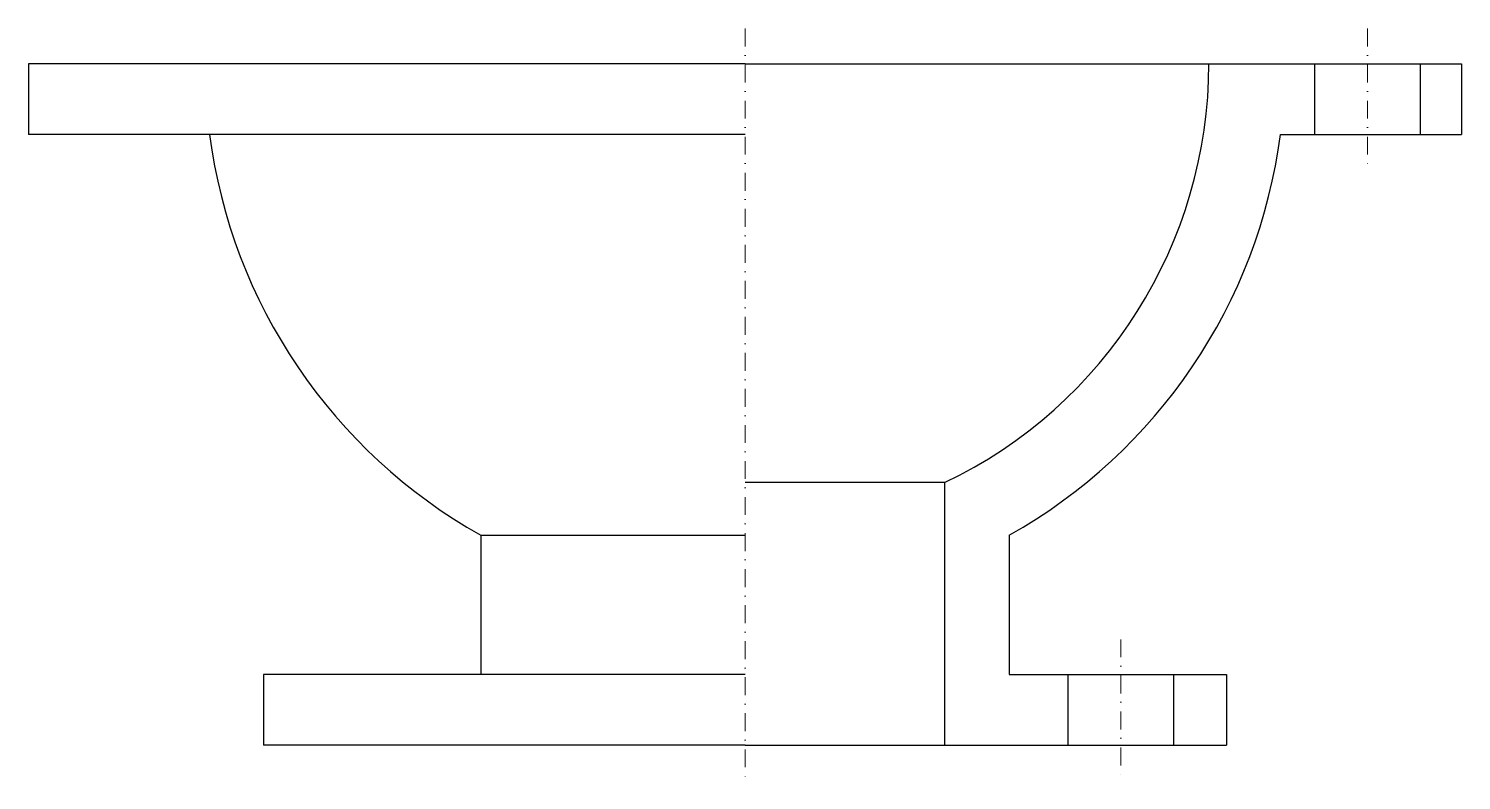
# Model space of a CAD drawing. Header units: millimetres. Extents: x 2534 to 17250, y -878 to 451.
# Drawn here: x 10551 to 11161, y -84 to 236 of the extents above; entities that cross this region are included whole.
import ezdxf

# ---------------------------------------------------------------- set-up
doc = ezdxf.new("R2010")
doc.units = ezdxf.units.MM
doc.header["$LTSCALE"] = 0.3
doc.linetypes.add('DASHDOTX2', pattern=[50.8, 25.4, -12.7, 0, -12.7])
doc.layers.add('Contorno', color=5, linetype='Continuous', lineweight=30)
doc.layers.add('Linha de Centro', color=46, linetype='DASHDOTX2', lineweight=9)

msp = doc.modelspace()

# ---------------------------------------------------------------- linework, layer by layer
at = {"layer": 'Contorno'}
for p, q in [((10855.995, 220.554), (10550.995, 220.554)), ((10550.995, 220.554), (10550.995, 190.554)), ((10855.995, 220.554), (11160.995, 220.554)), ((11098.495, 220.554), (11098.495, 190.554)), ((11143.495, 220.554), (11143.495, 190.554)), ((11160.995, 220.554), (11160.995, 190.554)), ((10855.995, 190.554), (10550.995, 190.554)), ((11084.03, 190.554), (11160.995, 190.554)), ((10940.995, 42.281), (10855.995, 42.281)), ((10940.995, 42.281), (10940.995, -69.446)), ((10743.495, 19.945), (10743.495, -39.446)), ((10743.495, 19.945), (10855.995, 19.945)), ((10968.495, 19.945), (10968.495, -39.446)), ((10855.995, -39.446), (10650.995, -39.446)), ((10650.995, -39.446), (10650.995, -69.446)), ((10968.495, -39.446), (11060.995, -39.446)), ((10993.495, -39.446), (10993.495, -69.446)), ((11038.495, -39.446), (11038.495, -69.446)), ((11060.995, -39.446), (11060.995, -69.446)), ((10855.995, -69.446), (10650.995, -69.446)), ((10855.995, -69.446), (11060.995, -69.446))]:
    msp.add_line(p, q, dxfattribs=at)
for radius, start, end in [(197.5, 295.491662, 0), (230, 187.494717, 240.716556), (230, 299.283444, 352.505283)]:
    msp.add_arc((10855.995, 220.554), radius, start, end, dxfattribs=at)
at = {"layer": 'Linha de Centro'}
for p, q in [((10855.995, 235.554), (10855.995, -84.446)), ((11120.995, 235.554), (11120.995, 175.554)), ((11015.995, -24.446), (11015.995, -84.446))]:
    msp.add_line(p, q, dxfattribs=at)

doc.saveas('drawing.dxf')
